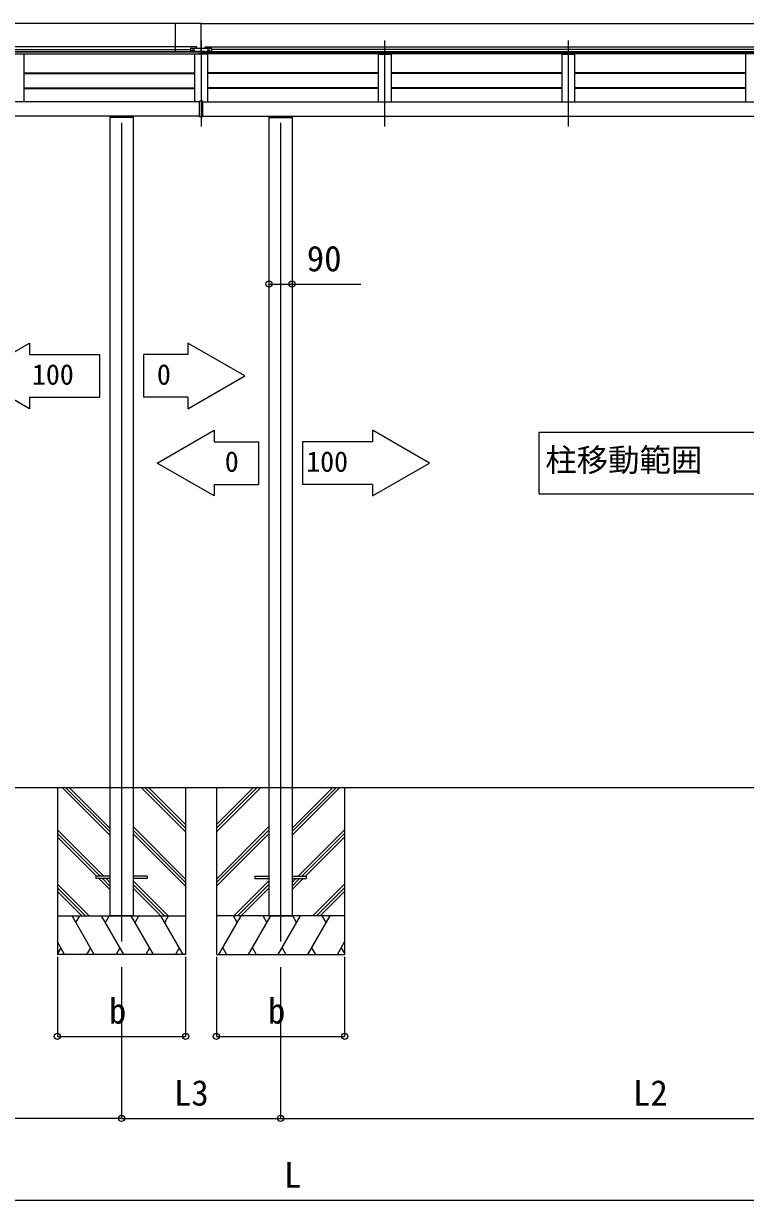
# Model space of a CAD drawing. Units: millimetres, scale not verified. Extents: x -7000 to 7000, y -10401 to 10355.
# Drawn here: x -2836 to -21, y 434 to 5025 of the extents above; entities that cross this region are included whole.
import ezdxf
from ezdxf.enums import TextEntityAlignment as Align

# ---------------------------------------------------------------- set-up
doc = ezdxf.new("R2010")
doc.units = ezdxf.units.MM
doc.header["$LTSCALE"] = 50
for name, color, linetype in [('0-3_YKK_12', 2, 'Continuous'), ('0-4_YKK_13', 4, 'Continuous'), ('0-5_YKK_A1', 4, 'Continuous'), ('0-6_YKK_D', 6, 'Continuous')]:
    doc.layers.add(name, color=color, linetype=linetype)
doc.styles.add('ＭＳ ゴシック', font='')
doc.styles.get('ＭＳ ゴシック').set_extended_font_data('MS Gothic')

msp = doc.modelspace()

# ---------------------------------------------------------------- linework, layer by layer
at = {"layer": '0-3_YKK_12'}
for p, q in [((-2143.86, 4957.98), (-2143.86, 4623)), ((-1427.87, 4957.98), (-1427.87, 4623)), ((-711.87, 4957.98), (-711.87, 4623)), ((-2453.86, 4637.08), (-2453.86, 1443.51)), ((-1833.87, 4637.08), (-1833.87, 1443.51))]:
    msp.add_line(p, q, dxfattribs=at)
at = {"layer": '0-4_YKK_13'}
for p, q in [((-2243.86, 4914.41), (-2243.86, 5024.71)), ((-4957.86, 4923.61), (-2184.86, 4923.61)), ((1436.13, 4923.61), (-2102.86, 4923.61))]:
    msp.add_line(p, q, dxfattribs=at)
for points in [[(-4957.86, 5024.71), (-4957.86, 4914.63), (-2143.86, 4914.63), (-2143.86, 5024.71)], [(1436.13, 5024.71), (1436.13, 4914.63), (-2143.86, 4914.63), (-2143.86, 5024.71)]]:
    msp.add_lwpolyline(points, close=True, dxfattribs=at)
at = {"layer": '0-5_YKK_A1'}
for p, q in [((-2143.86, 4913.32), (-4957.86, 4913.32)), ((-2160.36, 4933.85), (-4941.36, 4933.85)), ((-2184.86, 4927.41), (-2184.86, 4914.41)), ((-2184.86, 4914.41), (-2160.86, 4914.41)), ((-2183.36, 4928.91), (-2104.36, 4928.91)), ((-2178.26, 4918.91), (-2169.46, 4918.91)), ((-2176.11, 4919.41), (-2175, 4919.43)), ((-2176.11, 4918.41), (-2175, 4918.39)), ((-2175, 4919.43), (-2174.48, 4919.53)), ((-2175, 4918.39), (-2174.48, 4918.29)), ((-2174.38, 4920.05), (-2174.48, 4919.53)), ((-2174.38, 4917.78), (-2174.48, 4918.29)), ((-2174.36, 4921.16), (-2174.38, 4920.05)), ((-2174.36, 4916.67), (-2174.38, 4917.78)), ((-2173.86, 4914.51), (-2173.86, 4923.31)), ((-2173.36, 4921.16), (-2173.35, 4920.05)), ((-2173.36, 4916.67), (-2173.35, 4917.78)), ((-2173.35, 4920.05), (-2173.25, 4919.53)), ((-2173.35, 4917.78), (-2173.25, 4918.29)), ((-2172.73, 4919.43), (-2173.25, 4919.53)), ((-2172.73, 4918.39), (-2173.25, 4918.29)), ((-2171.62, 4919.41), (-2172.73, 4919.43)), ((-2171.62, 4918.41), (-2172.73, 4918.39)), ((-2160.86, 4916.41), (-2126.86, 4916.41)), ((-2160.86, 4916.41), (-2160.86, 4914.41)), ((-2160.74, 4916.28), (-2160.69, 4916.28)), ((-2160.36, 4928.91), (-2160.36, 4933.86)), ((-2160.36, 4914.04), (-2160.36, 4916.41)), ((-2159.13, 4914.9), (-2159.08, 4914.9)), ((-2158.22, 4915.7), (-2158.21, 4915.7)), ((-2157.7, 4916.28), (-2157.65, 4916.28)), ((-2156.09, 4914.9), (-2156.04, 4914.9)), ((-2154.66, 4916.28), (-2154.61, 4916.28)), ((-2154.34, 4916.04), (-2154.26, 4916.09)), ((-2153.05, 4914.9), (-2153, 4914.9)), ((-2151.71, 4915.17), (-2151.7, 4915.17)), ((-2151.62, 4916.28), (-2151.57, 4916.28)), ((-2150.01, 4914.9), (-2149.96, 4914.9)), ((-2149.54, 4915.3), (-2149.46, 4915.35)), ((-2148.59, 4916.27), (-2148.58, 4916.27)), ((-2148.58, 4916.28), (-2148.53, 4916.28)), ((-2146.97, 4914.9), (-2146.92, 4914.9)), ((-2145.54, 4916.28), (-2145.49, 4916.28)), ((-2145.2, 4914.63), (-2145.19, 4914.63)), ((-2143.93, 4914.9), (-2143.88, 4914.9)), ((-2143.86, 4913.32), (1436.13, 4913.32)), ((-2142.5, 4916.28), (-2142.45, 4916.28)), ((-2142.08, 4915.73), (-2142.07, 4915.74)), ((-2142.05, 4916.34), (-2141.97, 4916.39)), ((-2140.89, 4914.9), (-2140.84, 4914.9)), ((-2139.46, 4916.28), (-2139.41, 4916.28)), ((-2137.85, 4914.9), (-2137.8, 4914.9)), ((-2136.42, 4916.28), (-2136.37, 4916.28)), ((-2135.57, 4915.2), (-2135.56, 4915.2)), ((-2134.81, 4914.9), (-2134.76, 4914.9)), ((-2133.38, 4916.28), (-2133.33, 4916.28)), ((-2132.78, 4916.19), (-2132.77, 4916.19)), ((-2132.75, 4914.66), (-2132.67, 4914.71)), ((-2131.77, 4914.9), (-2131.72, 4914.9)), ((-2130.34, 4916.28), (-2130.29, 4916.28)), ((-2129.06, 4914.66), (-2129.05, 4914.67)), ((-2128.73, 4914.9), (-2128.68, 4914.9)), ((-2127.37, 4928.91), (-2127.37, 4933.86)), ((-2127.37, 4933.85), (1419.63, 4933.85)), ((-2127.37, 4914.04), (-2127.37, 4916.41)), ((-2127.3, 4916.28), (-2127.25, 4916.28)), ((-2126.86, 4916.41), (-2126.86, 4914.41)), ((-2126.86, 4914.41), (-2102.86, 4914.41)), ((-2118.26, 4918.91), (-2109.46, 4918.91)), ((-2116.11, 4919.41), (-2115, 4919.43)), ((-2116.11, 4918.41), (-2115, 4918.39)), ((-2115, 4919.43), (-2114.48, 4919.53)), ((-2115, 4918.39), (-2114.48, 4918.29)), ((-2114.38, 4920.05), (-2114.48, 4919.53)), ((-2114.38, 4917.78), (-2114.48, 4918.29)), ((-2114.36, 4921.16), (-2114.38, 4920.05)), ((-2114.36, 4916.67), (-2114.38, 4917.78)), ((-2113.86, 4914.51), (-2113.86, 4923.31)), ((-2113.36, 4921.16), (-2113.35, 4920.05)), ((-2113.36, 4916.67), (-2113.35, 4917.78)), ((-2113.35, 4920.05), (-2113.25, 4919.53)), ((-2113.35, 4917.78), (-2113.25, 4918.29)), ((-2112.73, 4919.43), (-2113.25, 4919.53)), ((-2112.73, 4918.39), (-2113.25, 4918.29)), ((-2111.62, 4919.41), (-2112.73, 4919.43)), ((-2111.62, 4918.41), (-2112.73, 4918.39)), ((-2102.86, 4927.41), (-2102.86, 4914.41)), ((-4968.17, 4906.02), (-2133.56, 4906.02)), ((-2834.86, 4904.11), (-2834.86, 4719.32)), ((-2168.86, 4904.11), (-2168.86, 4719.32)), ((-2163.04, 4905.17), (-2167.88, 4905.1)), ((-2124.69, 4905.17), (-2163.04, 4905.17)), ((1446.44, 4906.02), (-2154.17, 4906.02)), ((-2119.85, 4905.1), (-2124.69, 4905.17)), ((-2118.86, 4904.11), (-2118.86, 4719.32)), ((-1452.87, 4904.11), (-1452.87, 4719.32)), ((-1451.88, 4905.1), (-1447.04, 4905.17)), ((-1447.04, 4905.17), (-1408.69, 4905.17)), ((-1408.69, 4905.17), (-1403.85, 4905.1)), ((-1402.87, 4904.11), (-1402.87, 4719.32)), ((-736.87, 4904.11), (-736.87, 4719.32)), ((-735.88, 4905.1), (-731.04, 4905.17)), ((-731.04, 4905.17), (-692.69, 4905.17)), ((-692.69, 4905.17), (-687.85, 4905.1)), ((-686.87, 4904.11), (-686.87, 4719.32)), ((-20.87, 4904.11), (-20.87, 4719.32)), ((-2834.89, 4829.67), (-2168.89, 4829.67)), ((-2834.86, 4832.6), (-2168.86, 4832.6)), ((-1452.87, 4832.6), (-2118.87, 4832.6)), ((-1452.84, 4829.67), (-2118.84, 4829.67)), ((-736.89, 4832.6), (-1402.89, 4832.6)), ((-736.87, 4829.67), (-1402.87, 4829.67)), ((-20.89, 4832.6), (-686.89, 4832.6)), ((-20.87, 4829.67), (-686.87, 4829.67)), ((-2834.89, 4770.76), (-2168.89, 4770.76)), ((-2834.86, 4773.69), (-2168.86, 4773.69)), ((-1452.87, 4773.69), (-2118.87, 4773.69)), ((-1452.84, 4770.76), (-2118.84, 4770.76)), ((-736.89, 4773.69), (-1402.89, 4773.69)), ((-736.87, 4770.76), (-1402.87, 4770.76)), ((-20.89, 4773.69), (-686.89, 4773.69)), ((-20.87, 4770.76), (-686.87, 4770.76)), ((-2150.36, 4719.32), (-4957.86, 4719.32)), ((-2137.36, 4721.49), (-2150.36, 4721.49)), ((-2137.36, 4660.58), (-2137.36, 4721.49)), ((-2137.36, 4719.32), (1436.13, 4719.32)), ((-2150.36, 4663), (-4957.86, 4663)), ((-2499.06, 4663), (-2499.06, 1543.51)), ((-2408.66, 4658.27), (-2499.06, 4658.27)), ((-2481.36, 4663), (-2481.36, 4658.27)), ((-2426.36, 4663), (-2426.36, 4658.27)), ((-2408.66, 4663), (-2408.66, 1543.51)), ((-2137.36, 4663), (1436.13, 4663)), ((-1879.07, 4663), (-1879.07, 1543.51)), ((-1879.07, 4658.27), (-1788.67, 4658.27)), ((-1861.37, 4663), (-1861.37, 4658.27)), ((-1806.37, 4663), (-1806.37, 4658.27)), ((-1788.67, 4663), (-1788.67, 1543.51)), ((-2812.66, 3777.81), (-2812.66, 3733.01)), ((-2195.06, 3777.81), (-2195.06, 3733.01)), ((-2812.66, 3566.61), (-2539.06, 3566.61)), ((-2812.66, 3566.61), (-2812.66, 3521.81)), ((-2195.06, 3566.61), (-2368.66, 3566.61)), ((-2195.06, 3566.61), (-2195.06, 3521.81)), ((-2092.67, 3437.93), (-2092.67, 3393.13)), ((-1475.07, 3437.93), (-1475.07, 3393.13)), ((-2092.67, 3226.73), (-1919.07, 3226.73)), ((-2092.67, 3226.73), (-2092.67, 3181.93)), ((-1475.07, 3226.73), (-1748.67, 3226.73)), ((-1475.07, 3226.73), (-1475.07, 3181.93)), ((1803.13, 2043.51), (-5324.86, 2043.51)), ((-2703.86, 2043.51), (-2703.86, 1393.51)), ((-2499.06, 1858.08), (-2684.5, 2043.51)), ((-2499.06, 1872.22), (-2670.35, 2043.51)), ((-2499.06, 1886.36), (-2656.21, 2043.51)), ((-2203.86, 1871.25), (-2376.13, 2043.51)), ((-2203.86, 1885.39), (-2361.99, 2043.51)), ((-2203.86, 1899.53), (-2347.84, 2043.51)), ((-2203.86, 2043.51), (-2203.86, 1393.51)), ((-2083.87, 2043.51), (-2083.87, 1393.51)), ((-2083.87, 1899.53), (-1939.88, 2043.51)), ((-2083.87, 1885.39), (-1925.74, 2043.51)), ((-2083.87, 1871.25), (-1911.6, 2043.51)), ((-1788.67, 1858.08), (-1603.23, 2043.51)), ((-1788.67, 1872.22), (-1617.38, 2043.51)), ((-1788.67, 1886.36), (-1631.52, 2043.51)), ((-1583.87, 2043.51), (-1583.87, 1393.51)), ((-2203.86, 1687.4), (-2408.66, 1892.2)), ((-2083.87, 1687.4), (-1879.07, 1892.2)), ((-2522.84, 1698.01), (-2703.86, 1879.03)), ((-2536.98, 1698.01), (-2703.86, 1864.89)), ((-2551.13, 1698.01), (-2703.86, 1850.75)), ((-2203.86, 1673.26), (-2408.66, 1878.06)), ((-2203.86, 1659.11), (-2408.66, 1863.91)), ((-2083.87, 1673.26), (-1879.07, 1878.06)), ((-2083.87, 1659.11), (-1879.07, 1863.91)), ((-1764.89, 1698.01), (-1583.87, 1879.03)), ((-1750.75, 1698.01), (-1583.87, 1864.89)), ((-1736.6, 1698.01), (-1583.87, 1850.75)), ((-2580.47, 1543.51), (-2703.86, 1666.9)), ((-2553.86, 1698.01), (-2553.86, 1689.01)), ((-2499.06, 1698.01), (-2553.86, 1698.01)), ((-2499.06, 1689.01), (-2553.86, 1689.01)), ((-2501.13, 1648.01), (-2542.13, 1689.01)), ((-2499.06, 1660.09), (-2527.98, 1689.01)), ((-2499.06, 1674.23), (-2513.84, 1689.01)), ((-2353.86, 1698.01), (-2408.66, 1698.01)), ((-2353.86, 1689.01), (-2408.66, 1689.01)), ((-2272.11, 1543.51), (-2408.66, 1680.07)), ((-2286.25, 1543.51), (-2408.66, 1665.92)), ((-2353.86, 1698.01), (-2353.86, 1689.01)), ((-2015.62, 1543.51), (-1879.07, 1680.07)), ((-2001.48, 1543.51), (-1879.07, 1665.92)), ((-1933.87, 1698.01), (-1933.87, 1689.01)), ((-1933.87, 1698.01), (-1879.07, 1698.01)), ((-1933.87, 1689.01), (-1879.07, 1689.01)), ((-1788.67, 1698.01), (-1733.87, 1698.01)), ((-1788.67, 1674.23), (-1773.89, 1689.01)), ((-1788.67, 1660.09), (-1759.75, 1689.01)), ((-1788.67, 1689.01), (-1733.87, 1689.01)), ((-1786.6, 1648.01), (-1745.6, 1689.01)), ((-1733.87, 1698.01), (-1733.87, 1689.01)), ((-1707.26, 1543.51), (-1583.87, 1666.9)), ((-2594.62, 1543.51), (-2703.86, 1652.76)), ((-2608.76, 1543.51), (-2703.86, 1638.61)), ((-2300.39, 1543.51), (-2408.66, 1651.78)), ((-1987.34, 1543.51), (-1879.07, 1651.78)), ((-1693.11, 1543.51), (-1583.87, 1652.76)), ((-1678.97, 1543.51), (-1583.87, 1638.61)), ((-2703.86, 1543.51), (-2203.86, 1543.51)), ((-2560.29, 1393.51), (-2646.89, 1543.51)), ((-2631.89, 1517.53), (-2616.89, 1543.51)), ((-2444.82, 1393.51), (-2531.42, 1543.51)), ((-2516.42, 1517.53), (-2501.42, 1543.51)), ((-2408.66, 1543.51), (-2499.06, 1543.51)), ((-2329.35, 1393.51), (-2415.95, 1543.51)), ((-2400.95, 1517.53), (-2385.95, 1543.51)), ((-2213.88, 1393.51), (-2300.48, 1543.51)), ((-2285.48, 1517.53), (-2270.48, 1543.51)), ((-1583.87, 1543.51), (-2083.87, 1543.51)), ((-2073.85, 1393.51), (-1987.25, 1543.51)), ((-2002.25, 1517.53), (-2017.25, 1543.51)), ((-1958.38, 1393.51), (-1871.78, 1543.51)), ((-1886.78, 1517.53), (-1901.78, 1543.51)), ((-1879.07, 1543.51), (-1788.67, 1543.51)), ((-1842.91, 1393.51), (-1756.31, 1543.51)), ((-1771.31, 1517.53), (-1786.31, 1543.51)), ((-1727.44, 1393.51), (-1640.84, 1543.51)), ((-1655.84, 1517.53), (-1670.84, 1543.51)), ((-2675.76, 1393.51), (-2703.86, 1442.19)), ((-1611.97, 1393.51), (-1583.87, 1442.19)), ((-2690.76, 1419.49), (-2703.86, 1396.79)), ((-2203.86, 1393.51), (-2703.86, 1393.51)), ((-2575.29, 1419.49), (-2590.29, 1393.51)), ((-2459.82, 1419.49), (-2474.82, 1393.51)), ((-2344.35, 1419.49), (-2359.35, 1393.51)), ((-2228.88, 1419.49), (-2243.88, 1393.51)), ((-2083.87, 1393.51), (-1583.87, 1393.51)), ((-2058.85, 1419.49), (-2043.85, 1393.51)), ((-1943.38, 1419.49), (-1928.38, 1393.51)), ((-1827.91, 1419.49), (-1812.91, 1393.51)), ((-1712.44, 1419.49), (-1697.44, 1393.51)), ((-1596.97, 1419.49), (-1583.87, 1396.79))]:
    msp.add_line(p, q, dxfattribs=at)
for points in [[(-2160.36, 4913.32), (-2160.36, 4914.04), (-4941.36, 4914.04)], [(-2127.37, 4913.32), (-2127.37, 4914.04), (1419.63, 4914.04)], [(-2137.36, 4660.58), (-2150.36, 4660.58), (-2150.36, 4721.49)], [(-2812.66, 3521.81), (-3034.37, 3649.81), (-2812.66, 3777.81)], [(-2195.06, 3521.81), (-1973.36, 3649.81), (-2195.06, 3777.81)], [(-2812.66, 3733.01), (-2539.06, 3733.01), (-2539.06, 3566.61)], [(-2195.06, 3733.01), (-2368.66, 3733.01), (-2368.66, 3566.61)], [(-2092.67, 3181.93), (-2314.37, 3309.93), (-2092.67, 3437.93)], [(-1475.07, 3181.93), (-1253.36, 3309.93), (-1475.07, 3437.93)], [(-2092.67, 3393.13), (-1919.07, 3393.13), (-1919.07, 3226.73)], [(-1475.07, 3393.13), (-1748.67, 3393.13), (-1748.67, 3226.73)]]:
    msp.add_lwpolyline(points, dxfattribs=at)
for points in [[(-2160.86, 4916.41), (-2126.86, 4916.41), (-2126.86, 4914.41), (-2160.86, 4914.41)], [(119.35, 3189.93), (119.35, 3429.93), (-827.08, 3429.93), (-827.08, 3189.93)]]:
    msp.add_lwpolyline(points, close=True, dxfattribs=at)
for centre, radius in [((-2173.86, 4918.91), 4), ((-2171.74, 4916.79), 0.3), ((-2113.86, 4918.91), 4), ((-2111.74, 4916.79), 0.3)]:
    msp.add_circle(centre, radius, dxfattribs=at)
for centre, radius, start, end in [((-2183.36, 4927.41), 1.5, 90, 180), ((-2173.86, 4918.91), 2.3, 167.44414, 192.55586), ((-2173.86, 4918.91), 2.3, 77.44414, 102.55586), ((-2173.86, 4918.91), 2.3, 257.44414, 282.55586), ((-2173.86, 4918.91), 2.3, 347.44414, 12.55586), ((-2113.86, 4918.91), 2.3, 167.44414, 192.55586), ((-2113.86, 4918.91), 2.3, 77.44414, 102.55586), ((-2113.86, 4918.91), 2.3, 257.44414, 282.55586), ((-2113.86, 4918.91), 2.3, 347.44414, 12.55586), ((-2104.36, 4927.41), 1.5, 0, 90), ((-2835.86, 4904.1), 0.997, 0.14352, 89.33218), ((-2167.87, 4904.1), 0.997, 90.66775, 180.15039), ((-2119.86, 4904.1), 0.997, 0.14352, 89.33218), ((-1451.87, 4904.1), 0.997, 90.66782, 179.85648), ((-1403.86, 4904.1), 0.997, 359.84961, 89.33225), ((-735.87, 4904.1), 0.997, 90.66782, 179.85648), ((-687.86, 4904.1), 0.997, 359.84961, 89.33225)]:
    msp.add_arc(centre, radius, start, end, dxfattribs=at)
at = {"layer": '0-6_YKK_D'}
for p, q in [((-2703.86, 1383.51), (-2703.86, 1072.51)), ((-2203.86, 1383.51), (-2203.86, 1072.51)), ((-2083.87, 1383.51), (-2083.87, 1072.51)), ((-1583.87, 1383.51), (-1583.87, 1072.51)), ((-2453.86, 1343.51), (-2453.86, 752.51)), ((-2453.86, 1343.51), (-2453.86, 752.51)), ((-1833.87, 1343.51), (-1833.87, 752.51)), ((-1833.87, 1343.51), (-1833.87, 752.51)), ((-2703.86, 1073.51), (-2203.86, 1073.51)), ((-2083.87, 1073.51), (-1583.87, 1073.51)), ((-2453.86, 753.51), (-4647.86, 753.51)), ((-2453.86, 753.51), (-1833.87, 753.51)), ((-1833.87, 753.51), (1126.13, 753.51)), ((1126.13, 433.51), (-4647.86, 433.51))]:
    msp.add_line(p, q, dxfattribs=at)
msp.add_lwpolyline([(-1879.07, 4008.2), (-1788.67, 4008.2), (-1520.62, 4008.2)], dxfattribs=at)
for centre in [(-1879.07, 4008.2), (-1788.67, 4008.2), (-2703.86, 1073.51), (-2203.86, 1073.51), (-2083.87, 1073.51), (-1583.87, 1073.51), (-2453.86, 753.51), (-2453.86, 753.51), (-1833.87, 753.51), (-1833.87, 753.51)]:
    msp.add_circle(centre, 12, dxfattribs=at)

# ---------------------------------------------------------------- texts
at = {"layer": '0-5_YKK_A1', "style": 'ＭＳ ゴシック'}
for s, height, p in [('100', 79.77, (-2802.83, 3592.09)), ('0', 79.77, (-2315.79, 3592.09)), ('0', 79.77, (-2051.07, 3252.21)), ('100', 79.77, (-1733.41, 3252.21)), ('柱移動範囲', 89.74, (-801.29, 3250.22))]:
    msp.add_text(s, height=height, dxfattribs=at).set_placement(p, align=Align.BOTTOM_LEFT)
at = {"layer": '0-6_YKK_D', "style": 'ＭＳ ゴシック'}
for s, p in [('90', (-1731.48, 4028.2)), ('b', (-2502.93, 1093.51)), ('b', (-1882.93, 1093.51)), ('L3', (-2249.34, 773.51)), ('L2', (-459.34, 773.51)), ('L', (-1820.75, 453.51))]:
    msp.add_text(s, height=99.71, dxfattribs=at).set_placement(p, align=Align.BOTTOM_LEFT)

doc.saveas('drawing.dxf')
